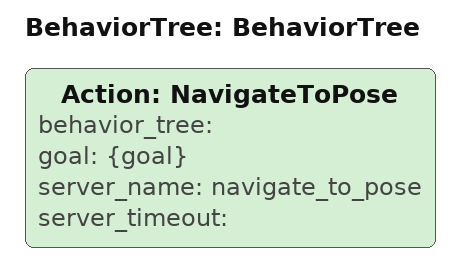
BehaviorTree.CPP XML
<?xml version="1.0"?>
<root main_tree_to_execute="BehaviorTree">
    <BehaviorTree ID="BehaviorTree">
        <Action ID="NavigateToPose" behavior_tree="" goal="{goal}" server_name="navigate_to_pose" server_timeout=""/>
    </BehaviorTree>
</root>
